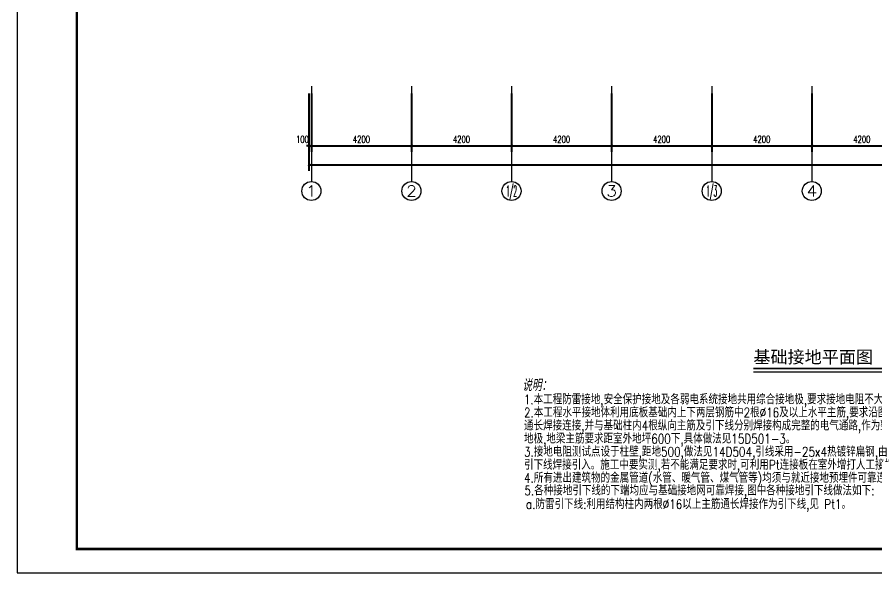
# Model space of a CAD drawing. Extents: x -24105 to 1725648, y 165513 to 982828.
# Drawn here: x 125533 to 161605, y 165513 to 188851 of the extents above; entities that cross this region are included whole.
import ezdxf
from ezdxf.enums import TextEntityAlignment as Align

# ---------------------------------------------------------------- set-up
doc = ezdxf.new("R2010")
doc.units = 0
doc.header["$LTSCALE"] = 1000
doc.header["$MEASUREMENT"] = 0
doc.layers.get('Defpoints').update_dxf_attribs({"color": 8})
for name, color, linetype in [('!!DIM-照明', 7, 'Continuous'), ('AXIS', 8, 'Continuous'), ('AXIS_TEXT', 8, 'Continuous'), ('C-AXIS(轴号)', 8, 'Continuous'), ('C-AXIS-T(字)', 8, 'Continuous'), ('DIM-照明', 3, 'Continuous'), ('DIM_SYMB', 8, 'Continuous'), ('图框', 140, 'Continuous')]:
    doc.layers.add(name, color=color, linetype=linetype)
doc.layers.add('WALL', color=8, linetype='Continuous', lineweight=40)
doc.styles.add('_TCH_AXIS', font='COMPLEX', dxfattribs={"bigfont": 'GBCBIG'})
doc.styles.add('_TCH_DIM_T3', font='SIMPLEX', dxfattribs={"width": 0.705882, "bigfont": 'GBCBIG'})
doc.styles.add('_TCH_LABEL', font='simhei.ttf')
doc.styles.add('_TEL_DIM', font='SIMPLEX', dxfattribs={"width": 0.8, "height": 3.5, "bigfont": 'HZTXT'})
doc.styles.add('COMPLEX', font='COMPLEX')
doc.styles.add('HZTXT', font='gbeitc.shx', dxfattribs={"width": 0.8, "height": 400, "bigfont": 'hztxt.shx'})
doc.dimstyles.new('_TCH_ARCH&&100', dxfattribs={"dimtxt": 297.5, "dimasz": 100, "dimexe": 250, "dimexo": 300, "dimgap": 126.25, "dimtad": 1, "dimdec": 0, "dimzin": 0, "dimdsep": 46, "dimtxsty": '_TCH_DIM_T3', "dimblk": 'ARCHTICK', "dimcen": 0.09, "dimclrt": 7, "dimazin": 2, "dimtfac": 1, "dimtdec": 0, "dimtix": 1, "dimtmove": 2, "dimatfit": 3, "dimfxl": 1, "dimtolj": 1, "dimtzin": 0, "dimarcsym": 0})

# ---------------------------------------------------------------- blocks, each defined once
blk = doc.blocks.new('_ArchTick')
at = {"color": 0, "linetype": 'ByBlock', "const_width": 0.4}
blk.add_lwpolyline([(-0.5, -0.5), (0.5, 0.5)], dxfattribs=at)
blk = doc.blocks.new('*D94')
at = {"layer": 'AXIS', "color": 0, "lineweight": -2, "transparency": 16777216}
for p, q in [((1484208, 1132456), (1484208, 1129206)), ((1539308, 1132456), (1539308, 1129206)), ((1484208, 1129456), (1539308, 1129456))]:
    blk.add_line(p, q, dxfattribs=at)
at = {"layer": 'Defpoints', "color": 0, "transparency": 16777216}
for p in [(1484208, 1132756), (1539308, 1132756), (1539308, 1129456)]:
    blk.add_point(p, dxfattribs=at)
at = {"layer": 'AXIS', "color": 0, "lineweight": -2, "transparency": 16777216, "xscale": 100, "yscale": 100, "zscale": 100, "rotation": 180}
blk.add_blockref('_ArchTick', (1484208, 1129456), dxfattribs=at)
at = {"layer": 'AXIS', "color": 0, "lineweight": -2, "transparency": 16777216, "xscale": 100, "yscale": 100, "zscale": 100}
blk.add_blockref('_ArchTick', (1539308, 1129456), dxfattribs=at)
at = {"layer": 'AXIS', "color": 7, "transparency": 16777216, "insert": (1511758, 1129731), "char_height": 297.5, "attachment_point": 5, "style": '_TCH_DIM_T3'}
blk.add_mtext('\\A1;55100', dxfattribs=at)
blk = doc.blocks.new('*D88')
at = {"layer": 'AXIS', "color": 0, "lineweight": -2, "transparency": 16777216}
for p, q in [((1505308, 1132456), (1505308, 1130006)), ((1509508, 1132456), (1509508, 1130006)), ((1505308, 1130256), (1509508, 1130256))]:
    blk.add_line(p, q, dxfattribs=at)
at = {"layer": 'Defpoints', "color": 0, "transparency": 16777216}
for p in [(1505308, 1132756), (1509508, 1132756), (1509508, 1130256)]:
    blk.add_point(p, dxfattribs=at)
at = {"layer": 'AXIS', "color": 0, "lineweight": -2, "transparency": 16777216, "xscale": 100, "yscale": 100, "zscale": 100, "rotation": 180}
blk.add_blockref('_ArchTick', (1505308, 1130256), dxfattribs=at)
at = {"layer": 'AXIS', "color": 0, "lineweight": -2, "transparency": 16777216, "xscale": 100, "yscale": 100, "zscale": 100}
blk.add_blockref('_ArchTick', (1509508, 1130256), dxfattribs=at)
at = {"layer": 'AXIS', "color": 7, "transparency": 16777216, "insert": (1507408, 1130531), "char_height": 297.5, "attachment_point": 5, "style": '_TCH_DIM_T3'}
blk.add_mtext('\\A1;4200', dxfattribs=at)
blk = doc.blocks.new('*D87')
at = {"layer": 'AXIS', "color": 0, "lineweight": -2, "transparency": 16777216}
for p, q in [((1501108, 1132456), (1501108, 1130006)), ((1505308, 1132456), (1505308, 1130006)), ((1501108, 1130256), (1505308, 1130256))]:
    blk.add_line(p, q, dxfattribs=at)
at = {"layer": 'Defpoints', "color": 0, "transparency": 16777216}
for p in [(1501108, 1132756), (1505308, 1132756), (1505308, 1130256)]:
    blk.add_point(p, dxfattribs=at)
at = {"layer": 'AXIS', "color": 0, "lineweight": -2, "transparency": 16777216, "xscale": 100, "yscale": 100, "zscale": 100, "rotation": 180}
blk.add_blockref('_ArchTick', (1501108, 1130256), dxfattribs=at)
at = {"layer": 'AXIS', "color": 0, "lineweight": -2, "transparency": 16777216, "xscale": 100, "yscale": 100, "zscale": 100}
blk.add_blockref('_ArchTick', (1505308, 1130256), dxfattribs=at)
at = {"layer": 'AXIS', "color": 7, "transparency": 16777216, "insert": (1503208, 1130531), "char_height": 297.5, "attachment_point": 5, "style": '_TCH_DIM_T3'}
blk.add_mtext('\\A1;4200', dxfattribs=at)
blk = doc.blocks.new('*D86')
at = {"layer": 'AXIS', "color": 0, "lineweight": -2, "transparency": 16777216}
for p, q in [((1496908, 1132456), (1496908, 1130006)), ((1501108, 1132456), (1501108, 1130006)), ((1496908, 1130256), (1501108, 1130256))]:
    blk.add_line(p, q, dxfattribs=at)
at = {"layer": 'Defpoints', "color": 0, "transparency": 16777216}
for p in [(1496908, 1132756), (1501108, 1132756), (1501108, 1130256)]:
    blk.add_point(p, dxfattribs=at)
at = {"layer": 'AXIS', "color": 0, "lineweight": -2, "transparency": 16777216, "xscale": 100, "yscale": 100, "zscale": 100, "rotation": 180}
blk.add_blockref('_ArchTick', (1496908, 1130256), dxfattribs=at)
at = {"layer": 'AXIS', "color": 0, "lineweight": -2, "transparency": 16777216, "xscale": 100, "yscale": 100, "zscale": 100}
blk.add_blockref('_ArchTick', (1501108, 1130256), dxfattribs=at)
at = {"layer": 'AXIS', "color": 7, "transparency": 16777216, "insert": (1499008, 1130531), "char_height": 297.5, "attachment_point": 5, "style": '_TCH_DIM_T3'}
blk.add_mtext('\\A1;4200', dxfattribs=at)
blk = doc.blocks.new('*D85')
at = {"layer": 'AXIS', "color": 0, "lineweight": -2, "transparency": 16777216}
for p, q in [((1492708, 1132456), (1492708, 1130006)), ((1496908, 1132456), (1496908, 1130006)), ((1492708, 1130256), (1496908, 1130256))]:
    blk.add_line(p, q, dxfattribs=at)
at = {"layer": 'Defpoints', "color": 0, "transparency": 16777216}
for p in [(1492708, 1132756), (1496908, 1132756), (1496908, 1130256)]:
    blk.add_point(p, dxfattribs=at)
at = {"layer": 'AXIS', "color": 0, "lineweight": -2, "transparency": 16777216, "xscale": 100, "yscale": 100, "zscale": 100, "rotation": 180}
blk.add_blockref('_ArchTick', (1492708, 1130256), dxfattribs=at)
at = {"layer": 'AXIS', "color": 0, "lineweight": -2, "transparency": 16777216, "xscale": 100, "yscale": 100, "zscale": 100}
blk.add_blockref('_ArchTick', (1496908, 1130256), dxfattribs=at)
at = {"layer": 'AXIS', "color": 7, "transparency": 16777216, "insert": (1494808, 1130531), "char_height": 297.5, "attachment_point": 5, "style": '_TCH_DIM_T3'}
blk.add_mtext('\\A1;4200', dxfattribs=at)
blk = doc.blocks.new('*D84')
at = {"layer": 'AXIS', "color": 0, "lineweight": -2, "transparency": 16777216}
for p, q in [((1488508, 1132456), (1488508, 1130006)), ((1492708, 1132456), (1492708, 1130006)), ((1488508, 1130256), (1492708, 1130256))]:
    blk.add_line(p, q, dxfattribs=at)
at = {"layer": 'Defpoints', "color": 0, "transparency": 16777216}
for p in [(1488508, 1132756), (1492708, 1132756), (1492708, 1130256)]:
    blk.add_point(p, dxfattribs=at)
at = {"layer": 'AXIS', "color": 0, "lineweight": -2, "transparency": 16777216, "xscale": 100, "yscale": 100, "zscale": 100, "rotation": 180}
blk.add_blockref('_ArchTick', (1488508, 1130256), dxfattribs=at)
at = {"layer": 'AXIS', "color": 0, "lineweight": -2, "transparency": 16777216, "xscale": 100, "yscale": 100, "zscale": 100}
blk.add_blockref('_ArchTick', (1492708, 1130256), dxfattribs=at)
at = {"layer": 'AXIS', "color": 7, "transparency": 16777216, "insert": (1490608, 1130531), "char_height": 297.5, "attachment_point": 5, "style": '_TCH_DIM_T3'}
blk.add_mtext('\\A1;4200', dxfattribs=at)
blk = doc.blocks.new('*D83')
at = {"layer": 'AXIS', "color": 0, "lineweight": -2, "transparency": 16777216}
for p, q in [((1484308, 1132456), (1484308, 1130006)), ((1488508, 1132456), (1488508, 1130006)), ((1484308, 1130256), (1488508, 1130256))]:
    blk.add_line(p, q, dxfattribs=at)
at = {"layer": 'Defpoints', "color": 0, "transparency": 16777216}
for p in [(1484308, 1132756), (1488508, 1132756), (1488508, 1130256)]:
    blk.add_point(p, dxfattribs=at)
at = {"layer": 'AXIS', "color": 0, "lineweight": -2, "transparency": 16777216, "xscale": 100, "yscale": 100, "zscale": 100, "rotation": 180}
blk.add_blockref('_ArchTick', (1484308, 1130256), dxfattribs=at)
at = {"layer": 'AXIS', "color": 0, "lineweight": -2, "transparency": 16777216, "xscale": 100, "yscale": 100, "zscale": 100}
blk.add_blockref('_ArchTick', (1488508, 1130256), dxfattribs=at)
at = {"layer": 'AXIS', "color": 7, "transparency": 16777216, "insert": (1486408, 1130531), "char_height": 297.5, "attachment_point": 5, "style": '_TCH_DIM_T3'}
blk.add_mtext('\\A1;4200', dxfattribs=at)
blk = doc.blocks.new('*D82')
at = {"layer": 'AXIS', "color": 0, "lineweight": -2, "transparency": 16777216}
for p, q in [((1484208, 1132456), (1484208, 1130006)), ((1484308, 1132456), (1484308, 1130006)), ((1484208, 1130256), (1484108, 1130256)), ((1484208, 1130256), (1484308, 1130256)), ((1484308, 1130256), (1484408, 1130256))]:
    blk.add_line(p, q, dxfattribs=at)
at = {"layer": 'Defpoints', "color": 0, "transparency": 16777216}
for p in [(1484208, 1132756), (1484308, 1132756), (1484308, 1130256)]:
    blk.add_point(p, dxfattribs=at)
at = {"layer": 'AXIS', "color": 0, "lineweight": -2, "transparency": 16777216, "xscale": 100, "yscale": 100, "zscale": 100}
blk.add_blockref('_ArchTick', (1484208, 1130256), dxfattribs=at)
at = {"layer": 'AXIS', "color": 0, "lineweight": -2, "transparency": 16777216, "xscale": 100, "yscale": 100, "zscale": 100, "rotation": 180}
blk.add_blockref('_ArchTick', (1484308, 1130256), dxfattribs=at)
at = {"layer": 'AXIS', "color": 7, "transparency": 16777216, "insert": (1483933, 1130531), "char_height": 297.5, "attachment_point": 5, "style": '_TCH_DIM_T3'}
blk.add_mtext('\\A1;100', dxfattribs=at)
blk = doc.blocks.new('_AXISO')
blk.add_circle((0, 0), 0.5)
at = {"layer": 'AXIS_TEXT', "style": 'COMPLEX', "width": 1.041667}
blk.add_attdef('A', text='', height=0.56, dxfattribs=at).set_placement((-0.25, -0.28), (0.25, -0.28), align=Align.FIT)
blk = doc.blocks.new('ASDASFDAHHH')
at = {"layer": 'C-AXIS(轴号)', "color": 8}
for p, q in [((1484307.9, 1132756.1), (1484307.9, 1128756.1)), ((1488507.9, 1132756.1), (1488507.9, 1128756.1)), ((1492707.9, 1132756.1), (1492707.9, 1128756.1)), ((1496907.9, 1132756.1), (1496907.9, 1128756.1)), ((1501107.9, 1132756.1), (1501107.9, 1128756.1)), ((1505307.9, 1132756.1), (1505307.9, 1128756.1))]:
    blk.add_line(p, q, dxfattribs=at)
ref = blk.add_blockref('_AXISO', (1484307.9, 1128356.1), dxfattribs=dict(at, xscale=800, yscale=800, zscale=800))
ref.add_attrib('A', '1', dxfattribs={"layer": 'C-AXIS-T(字)', "height": 452.5, "style": '_TCH_AXIS', "width": 2.333333}).set_placement((1484081.7, 1128129.9), (1484534.2, 1128129.9), align=Align.FIT)
ref = blk.add_blockref('_AXISO', (1488507.9, 1128356.1), dxfattribs=dict(at, xscale=800, yscale=800, zscale=800))
ref.add_attrib('A', '2', dxfattribs={"layer": 'C-AXIS-T(字)', "height": 452.5, "style": '_TCH_AXIS', "width": 1.5}).set_placement((1488281.7, 1128129.9), (1488734.2, 1128129.9), align=Align.FIT)
ref = blk.add_blockref('_AXISO', (1492707.9, 1128356.1), dxfattribs=dict(at, xscale=800, yscale=800, zscale=800))
ref.add_attrib('A', '1/2', dxfattribs={"layer": 'C-AXIS-T(字)', "height": 452.55, "style": '_TCH_AXIS', "width": 0.411765}).set_placement((1492481.7, 1128129.9), (1492934.2, 1128129.9), align=Align.FIT)
ref = blk.add_blockref('_AXISO', (1496907.9, 1128356.1), dxfattribs=dict(at, xscale=800, yscale=800, zscale=800))
ref.add_attrib('A', '3', dxfattribs={"layer": 'C-AXIS-T(字)', "height": 452.5, "style": '_TCH_AXIS', "width": 1.5}).set_placement((1496681.7, 1128129.9), (1497134.2, 1128129.9), align=Align.FIT)
ref = blk.add_blockref('_AXISO', (1501107.9, 1128356.1), dxfattribs=dict(at, xscale=800, yscale=800, zscale=800))
ref.add_attrib('A', '1/3', dxfattribs={"layer": 'C-AXIS-T(字)', "height": 452.55, "style": '_TCH_AXIS', "width": 0.411765}).set_placement((1500881.7, 1128129.9), (1501334.2, 1128129.9), align=Align.FIT)
ref = blk.add_blockref('_AXISO', (1505307.9, 1128356.1), dxfattribs=dict(at, xscale=800, yscale=800, zscale=800))
ref.add_attrib('A', '4', dxfattribs={"layer": 'C-AXIS-T(字)', "height": 452.5, "style": '_TCH_AXIS', "width": 1.3125}).set_placement((1505081.7, 1128129.9), (1505534.2, 1128129.9), align=Align.FIT)
at = {"layer": 'AXIS', "color": 8}
dim = blk.add_linear_dim(base=(1484307.9, 1130256.1), p1=(1484207.9, 1132756.1), p2=(1484307.9, 1132756.1), angle=0, dimstyle='_TCH_ARCH&&100', dxfattribs=at)
dim.commit()
dim.dimension.update_dxf_attribs({"geometry": '*D82', "text_midpoint": (1483932.9, 1130531.1), "dimtype": 129})
for p1, p2, distance, picture, middle in [((1484207.9, 1132756.1), (1539307.9, 1132756.1), -3300, '*D94', (1511757.9, 1129731.1)), ((1484307.9, 1132756.1), (1488507.9, 1132756.1), -2500, '*D83', (1486407.9, 1130531.1)), ((1488507.9, 1132756.1), (1492707.9, 1132756.1), -2500, '*D84', (1490607.9, 1130531.1)), ((1492707.9, 1132756.1), (1496907.9, 1132756.1), -2500, '*D85', (1494807.9, 1130531.1)), ((1496907.9, 1132756.1), (1501107.9, 1132756.1), -2500, '*D86', (1499007.9, 1130531.1)), ((1501107.9, 1132756.1), (1505307.9, 1132756.1), -2500, '*D87', (1503207.9, 1130531.1)), ((1505307.9, 1132756.1), (1509507.9, 1132756.1), -2500, '*D88', (1507407.9, 1130531.1))]:
    dim = blk.add_aligned_dim(p1=p1, p2=p2, distance=distance, dimstyle='_TCH_ARCH&&100', dxfattribs=at)
    dim.commit()
    dim.dimension.update_dxf_attribs({"geometry": picture, "text_midpoint": middle})

msp = doc.modelspace()

# ---------------------------------------------------------------- linework, layer by layer
at = {"layer": 'DIM_SYMB', "const_width": 70}
msp.add_lwpolyline([(156427, 174094), (163413, 174094)], dxfattribs=at)
at = {"layer": 'DIM_SYMB'}
msp.add_lwpolyline([(156427, 173954), (163413, 173954)], dxfattribs=at)
at = {"layer": '图框'}
msp.add_lwpolyline([(125533, 165513), (209633, 165513), (209633, 224913), (125533, 224913)], close=True, dxfattribs=at)
at = {"layer": '图框', "const_width": 100}
msp.add_lwpolyline([(128033, 166513), (208633, 166513), (208633, 223913), (128033, 223913)], close=True, dxfattribs=at)

# ---------------------------------------------------------------- block references
at = {"layer": 'WALL'}
msp.add_blockref('ASDASFDAHHH', (-1346431, -946806), dxfattribs=at)

# ---------------------------------------------------------------- texts
at = {"layer": '!!DIM-照明', "style": '_TEL_DIM', "width": 0.8}
for s, p in [('1.本工程防雷接地,安全保护接地及各弱电系统接地共用综合接地极,要求接地电阻不大于1欧姆.', (146793, 172594)), ('2.本工程水平接地体利用底板基础内上下两层钢筋中2根%%C16及以上水平主筋,要求沿图示位置', (146802, 172044)), ('通长焊接连接,并与基础柱内4根纵向主筋及引下线分别焊接构成完整的电气通路,作为整体接', (146802, 171494)), ('地极,地梁主筋要求距室外地坪600下,具体做法见15D501-3。', (146802, 170945)), ('3.接地电阻测试点设于柱壁,距地500,做法见14D504,引线采用-25x4热镀锌扁钢,由', (146802, 170395)), ('引下线焊接引入。施工中要实测,若不能满足要求时,可利用Pt连接板在室外增打人工接地极。', (146802, 169846)), ('4.所有进出建筑物的金属管道(水管、暖气管、煤气管等)均须与就近接地预埋件可靠连接.', (146802, 169296)), ('5.各种接地引下线的下端均应与基础接地网可靠焊接,图中各种接地引下线做法如下:', (146817, 168768)), ('a.防雷引下线:利用结构柱内两根%%C16以上主筋通长焊接作为引下线,见 Pt1。', (146885, 168195))]:
    msp.add_text(s, height=400, dxfattribs=at).set_placement(p)
at = {"layer": 'DIM-照明', "color": 7, "ltscale": 0.8, "style": 'HZTXT', "width": 0.7}
msp.add_text('说明：', height=500, dxfattribs=at).set_placement((146728, 173142))
at = {"layer": 'DIM_SYMB', "color": 7, "style": '_TCH_LABEL'}
msp.add_text('基础接地平面图', height=525.7, dxfattribs=at).set_placement((156427, 174317))

doc.saveas('drawing.dxf')
